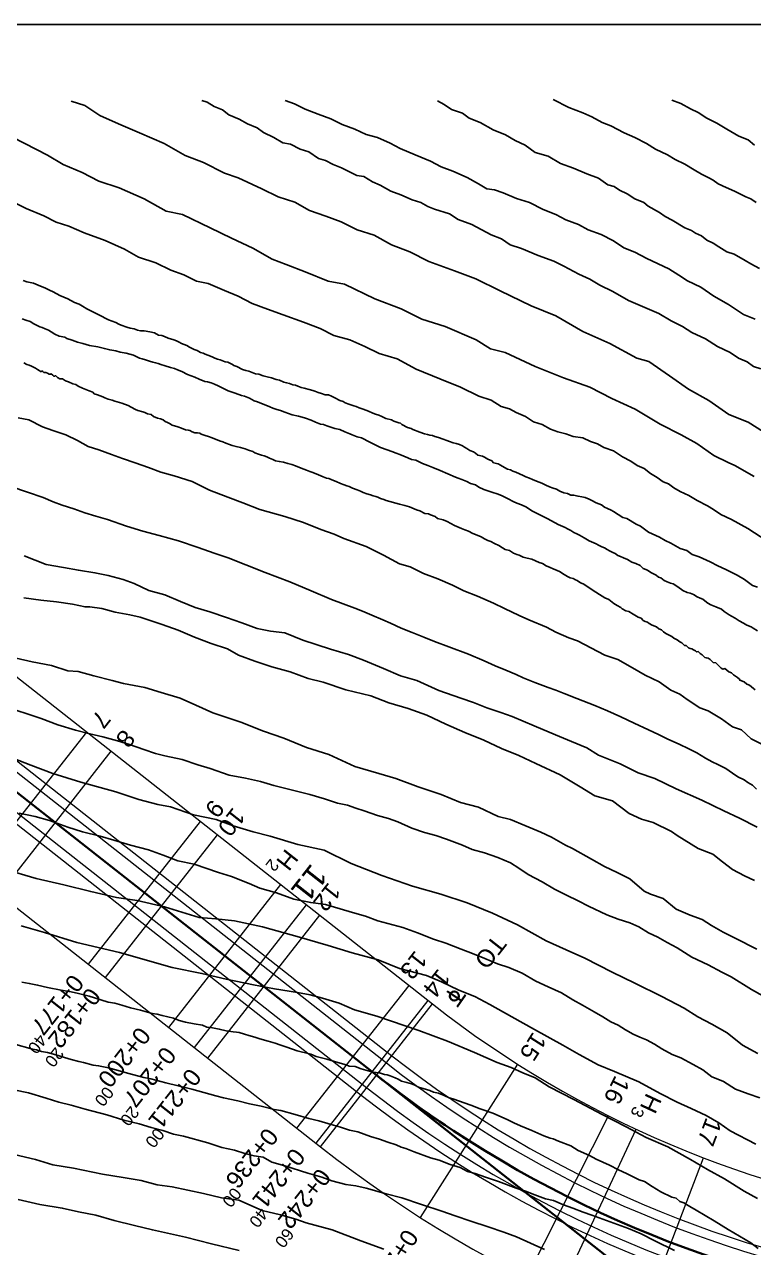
# Model space of a CAD drawing. Header units: millimetres. Extents: x 19067981 to 38137102, y 2652003 to 2652615.
# Drawn here: x 19068307.31 to 19068315.34, y 2652481.11 to 2652494.58 of the extents above; entities that cross this region are included whole.
import ezdxf

# ---------------------------------------------------------------- set-up
doc = ezdxf.new("R2010")
doc.units = ezdxf.units.MM
doc.layers.add('kurp', color=94, linetype='Continuous')
doc.styles.get("Standard").update_dxf_attribs({"font": 'arial.ttf'})

# ---------------------------------------------------------------- blocks, each defined once
blk = doc.blocks.new('tanjant orjin')
at = {"layer": 'kurp', "color": 0, "lineweight": 35, "ltscale": 0.2}
for p, q in [((19068229.977, 2652379.705), (19068230.137, 2652379.705)), ((19068230.057, 2652379.705), (19068230.057, 2652379.515))]:
    blk.add_line(p, q, dxfattribs=at)
blk.add_circle((19068230.057, 2652379.61), 0.05, dxfattribs=at)

msp = doc.modelspace()

# ---------------------------------------------------------------- linework, layer by layer
for points in [[(19068301.207, 2652494.584), (19068329.725, 2652494.584), (19068329.725, 2652474.371), (19068301.206, 2652474.371), (19068301.206, 2652494.584)], [(19068307.821, 2652493.739), (19068307.972, 2652493.691), (19068308.136, 2652493.581), (19068308.343, 2652493.491), (19068308.575, 2652493.39), (19068308.846, 2652493.271), (19068309.079, 2652493.139), (19068309.28, 2652493.063), (19068309.511, 2652492.946), (19068309.661, 2652492.896), (19068309.921, 2652492.773), (19068310.101, 2652492.687), (19068310.287, 2652492.626), (19068310.447, 2652492.536), (19068310.628, 2652492.472), (19068310.798, 2652492.411), (19068310.972, 2652492.322), (19068311.161, 2652492.264), (19068311.352, 2652492.156), (19068311.554, 2652492.08), (19068311.763, 2652491.973), (19068312.046, 2652491.869), (19068312.28, 2652491.783), (19068312.551, 2652491.65), (19068312.891, 2652491.483), (19068313.162, 2652491.374), (19068313.462, 2652491.202), (19068313.759, 2652491.071), (19068314.055, 2652490.91), (19068314.189, 2652490.87), (19068314.414, 2652490.714), (19068314.624, 2652490.567), (19068314.851, 2652490.442), (19068315.07, 2652490.289), (19068315.284, 2652490.205), (19068315.59, 2652490.009)], [(19068310.179, 2652493.746), (19068310.284, 2652493.711), (19068310.402, 2652493.65), (19068310.545, 2652493.596), (19068310.684, 2652493.543), (19068310.807, 2652493.482), (19068310.946, 2652493.432), (19068311.072, 2652493.373), (19068311.196, 2652493.339), (19068311.338, 2652493.277), (19068311.446, 2652493.216), (19068311.611, 2652493.149), (19068311.78, 2652493.079), (19068311.898, 2652493.014), (19068312.026, 2652492.969), (19068312.184, 2652492.9), (19068312.311, 2652492.828), (19068312.404, 2652492.775), (19068312.487, 2652492.762), (19068312.581, 2652492.731), (19068312.731, 2652492.668), (19068312.873, 2652492.624), (19068313.024, 2652492.545), (19068313.164, 2652492.492), (19068313.275, 2652492.433), (19068313.411, 2652492.379), (19068313.518, 2652492.321), (19068313.663, 2652492.27), (19068313.799, 2652492.199), (19068313.911, 2652492.125), (19068314.034, 2652492.077), (19068314.166, 2652492.007), (19068314.409, 2652491.894), (19068314.518, 2652491.822), (19068314.614, 2652491.76), (19068314.76, 2652491.69), (19068314.903, 2652491.59), (19068315.067, 2652491.498), (19068315.23, 2652491.389), (19068315.361, 2652491.336)], [(19068311.858, 2652493.743), (19068311.933, 2652493.704), (19068312.012, 2652493.648), (19068312.136, 2652493.607), (19068312.209, 2652493.553), (19068312.328, 2652493.505), (19068312.472, 2652493.422), (19068312.61, 2652493.367), (19068312.714, 2652493.307), (19068312.826, 2652493.254), (19068312.936, 2652493.174), (19068313.077, 2652493.133), (19068313.216, 2652493.054), (19068313.358, 2652493.002), (19068313.504, 2652492.937), (19068313.635, 2652492.89), (19068313.736, 2652492.819), (19068313.807, 2652492.8), (19068313.865, 2652492.758), (19068313.95, 2652492.718), (19068314.032, 2652492.665), (19068314.132, 2652492.624), (19068314.181, 2652492.583), (19068314.307, 2652492.511), (19068314.367, 2652492.468), (19068314.446, 2652492.429), (19068314.586, 2652492.342), (19068314.657, 2652492.315), (19068314.701, 2652492.284), (19068314.769, 2652492.255), (19068314.827, 2652492.208), (19068314.898, 2652492.176), (19068314.96, 2652492.136), (19068315.047, 2652492.08), (19068315.127, 2652492.053), (19068315.251, 2652491.983), (19068315.313, 2652491.948), (19068315.408, 2652491.895)], [(19068313.134, 2652493.757), (19068313.305, 2652493.671), (19068313.459, 2652493.611), (19068313.558, 2652493.566), (19068313.675, 2652493.505), (19068313.768, 2652493.469), (19068313.916, 2652493.392), (19068314.033, 2652493.339), (19068314.161, 2652493.271), (19068314.26, 2652493.209), (19068314.394, 2652493.149), (19068314.478, 2652493.098), (19068314.585, 2652493.045), (19068314.687, 2652492.984), (19068314.768, 2652492.936), (19068314.85, 2652492.896), (19068314.898, 2652492.869), (19068314.953, 2652492.83), (19068315.039, 2652492.787), (19068315.131, 2652492.749), (19068315.257, 2652492.684), (19068315.311, 2652492.663), (19068315.372, 2652492.624)], [(19068314.443, 2652493.749), (19068314.54, 2652493.714), (19068314.646, 2652493.653), (19068314.73, 2652493.615), (19068314.829, 2652493.553), (19068314.939, 2652493.497), (19068315.049, 2652493.43), (19068315.179, 2652493.352), (19068315.281, 2652493.313), (19068315.352, 2652493.256)], [(19068307.159, 2652493.349), (19068307.312, 2652493.271), (19068307.56, 2652493.144), (19068307.732, 2652493.042), (19068307.943, 2652492.954), (19068308.128, 2652492.857), (19068308.35, 2652492.785), (19068308.627, 2652492.663), (19068308.868, 2652492.529), (19068309.049, 2652492.49), (19068309.354, 2652492.343), (19068309.587, 2652492.231), (19068309.822, 2652492.118), (19068310.035, 2652492), (19068310.192, 2652491.939), (19068310.399, 2652491.858), (19068310.655, 2652491.758), (19068310.834, 2652491.722), (19068311.169, 2652491.56), (19068311.46, 2652491.452), (19068311.686, 2652491.339), (19068311.942, 2652491.258), (19068312.284, 2652491.11), (19068312.444, 2652491.01), (19068312.604, 2652490.969), (19068312.936, 2652490.816), (19068313.249, 2652490.692), (19068313.538, 2652490.589), (19068313.78, 2652490.464), (19068314.039, 2652490.346), (19068314.313, 2652490.183), (19068314.543, 2652490.064), (19068314.717, 2652489.97), (19068314.903, 2652489.836), (19068315.063, 2652489.76), (19068315.134, 2652489.726), (19068315.349, 2652489.605)], [(19068307.076, 2652492.681), (19068307.326, 2652492.555), (19068307.52, 2652492.477), (19068307.655, 2652492.407), (19068307.795, 2652492.362), (19068307.965, 2652492.289), (19068308.195, 2652492.206), (19068308.409, 2652492.109), (19068308.564, 2652492.02), (19068308.755, 2652491.957), (19068308.921, 2652491.878), (19068309.064, 2652491.827), (19068309.203, 2652491.757), (19068309.33, 2652491.73), (19068309.513, 2652491.653), (19068309.661, 2652491.591), (19068309.818, 2652491.511), (19068309.986, 2652491.449), (19068310.157, 2652491.386), (19068310.382, 2652491.303), (19068310.564, 2652491.236), (19068310.716, 2652491.158), (19068310.891, 2652491.111), (19068311.057, 2652491.035), (19068311.217, 2652490.961), (19068311.413, 2652490.9), (19068311.625, 2652490.787), (19068311.886, 2652490.681), (19068312.114, 2652490.589), (19068312.313, 2652490.49), (19068312.45, 2652490.446), (19068312.56, 2652490.375), (19068312.651, 2652490.351), (19068312.727, 2652490.31), (19068312.828, 2652490.267), (19068312.917, 2652490.207), (19068313.011, 2652490.176), (19068313.103, 2652490.127), (19068313.186, 2652490.095), (19068313.273, 2652490.075), (19068313.355, 2652490.045), (19068313.459, 2652490.029), (19068313.545, 2652489.99), (19068313.623, 2652489.965), (19068313.692, 2652489.924), (19068313.8, 2652489.888), (19068313.899, 2652489.822), (19068313.989, 2652489.773), (19068314.061, 2652489.726), (19068314.135, 2652489.693), (19068314.205, 2652489.638), (19068314.278, 2652489.594), (19068314.346, 2652489.545), (19068314.405, 2652489.525), (19068314.462, 2652489.479), (19068314.534, 2652489.44), (19068314.629, 2652489.397), (19068314.72, 2652489.341), (19068314.833, 2652489.281), (19068314.9, 2652489.242), (19068314.982, 2652489.186), (19068315.1, 2652489.132), (19068315.28, 2652489.031), (19068315.487, 2652488.895)], [(19068307.292, 2652491.762), (19068307.332, 2652491.749), (19068307.405, 2652491.733), (19068307.484, 2652491.702), (19068307.53, 2652491.684), (19068307.583, 2652491.656), (19068307.622, 2652491.64), (19068307.698, 2652491.598), (19068307.785, 2652491.563), (19068307.857, 2652491.521), (19068307.911, 2652491.502), (19068307.947, 2652491.48), (19068307.995, 2652491.451), (19068308.083, 2652491.408), (19068308.126, 2652491.386), (19068308.234, 2652491.332), (19068308.272, 2652491.314), (19068308.313, 2652491.301), (19068308.347, 2652491.284), (19068308.372, 2652491.271), (19068308.436, 2652491.248), (19068308.472, 2652491.239), (19068308.514, 2652491.23), (19068308.552, 2652491.216), (19068308.584, 2652491.211), (19068308.627, 2652491.209), (19068308.689, 2652491.197), (19068308.739, 2652491.187), (19068308.783, 2652491.162), (19068308.822, 2652491.158), (19068308.851, 2652491.147), (19068308.891, 2652491.129), (19068308.953, 2652491.11), (19068308.984, 2652491.1), (19068309.01, 2652491.085), (19068309.038, 2652491.068), (19068309.097, 2652491.046), (19068309.125, 2652491.03), (19068309.149, 2652491.017), (19068309.177, 2652491.005), (19068309.21, 2652490.993), (19068309.247, 2652490.972), (19068309.278, 2652490.965), (19068309.3, 2652490.952), (19068309.356, 2652490.93), (19068309.382, 2652490.92), (19068309.404, 2652490.909), (19068309.435, 2652490.899), (19068309.464, 2652490.889), (19068309.52, 2652490.866), (19068309.548, 2652490.865), (19068309.569, 2652490.853), (19068309.6, 2652490.839), (19068309.614, 2652490.827), (19068309.647, 2652490.817), (19068309.71, 2652490.784), (19068309.746, 2652490.771), (19068309.778, 2652490.764), (19068309.816, 2652490.749), (19068309.852, 2652490.736), (19068309.89, 2652490.732), (19068309.939, 2652490.714), (19068309.982, 2652490.701), (19068310.03, 2652490.693), (19068310.081, 2652490.673), (19068310.116, 2652490.667), (19068310.166, 2652490.643), (19068310.195, 2652490.638), (19068310.227, 2652490.629), (19068310.265, 2652490.615), (19068310.292, 2652490.611), (19068310.321, 2652490.599), (19068310.357, 2652490.585), (19068310.391, 2652490.576), (19068310.445, 2652490.562), (19068310.483, 2652490.552), (19068310.507, 2652490.544), (19068310.544, 2652490.529), (19068310.579, 2652490.52), (19068310.622, 2652490.504), (19068310.659, 2652490.505), (19068310.689, 2652490.488), (19068310.729, 2652490.471), (19068310.782, 2652490.443), (19068310.819, 2652490.432), (19068310.842, 2652490.418), (19068310.88, 2652490.403), (19068310.936, 2652490.385), (19068310.963, 2652490.374), (19068310.997, 2652490.36), (19068311.038, 2652490.347), (19068311.069, 2652490.334), (19068311.098, 2652490.325), (19068311.146, 2652490.304), (19068311.174, 2652490.292), (19068311.212, 2652490.279), (19068311.244, 2652490.265), (19068311.29, 2652490.245), (19068311.353, 2652490.228), (19068311.377, 2652490.214), (19068311.409, 2652490.202), (19068311.434, 2652490.195), (19068311.45, 2652490.191), (19068311.467, 2652490.177), (19068311.528, 2652490.146), (19068311.568, 2652490.135), (19068311.586, 2652490.124), (19068311.616, 2652490.113), (19068311.636, 2652490.105), (19068311.663, 2652490.092), (19068311.715, 2652490.076), (19068311.749, 2652490.069), (19068311.773, 2652490.061), (19068311.805, 2652490.056), (19068311.83, 2652490.047), (19068311.87, 2652490.033), (19068311.923, 2652490.015), (19068311.961, 2652490), (19068311.991, 2652489.99), (19068312.032, 2652489.976), (19068312.064, 2652489.97), (19068312.102, 2652489.957), (19068312.134, 2652489.942), (19068312.157, 2652489.927), (19068312.182, 2652489.913), (19068312.214, 2652489.89), (19068312.256, 2652489.876), (19068312.278, 2652489.863), (19068312.305, 2652489.841), (19068312.355, 2652489.83), (19068312.377, 2652489.818), (19068312.412, 2652489.797), (19068312.458, 2652489.776), (19068312.477, 2652489.757), (19068312.526, 2652489.744), (19068312.553, 2652489.731), (19068312.57, 2652489.717), (19068312.63, 2652489.686), (19068312.663, 2652489.677), (19068312.689, 2652489.664), (19068312.722, 2652489.652), (19068312.763, 2652489.634), (19068312.804, 2652489.615), (19068312.834, 2652489.602), (19068312.873, 2652489.587), (19068312.906, 2652489.572), (19068312.949, 2652489.555), (19068312.981, 2652489.544), (19068313.01, 2652489.531), (19068313.051, 2652489.509), (19068313.094, 2652489.492), (19068313.133, 2652489.478), (19068313.17, 2652489.466), (19068313.206, 2652489.444), (19068313.251, 2652489.425), (19068313.293, 2652489.416), (19068313.328, 2652489.399), (19068313.358, 2652489.401), (19068313.408, 2652489.387), (19068313.45, 2652489.38), (19068313.488, 2652489.372), (19068313.531, 2652489.355), (19068313.559, 2652489.339), (19068313.608, 2652489.313), (19068313.666, 2652489.293), (19068313.698, 2652489.267), (19068313.731, 2652489.251), (19068313.773, 2652489.235), (19068313.799, 2652489.219), (19068313.901, 2652489.154), (19068313.946, 2652489.141), (19068314.05, 2652489.081), (19068314.097, 2652489.056), (19068314.186, 2652488.993), (19068314.307, 2652488.936), (19068314.369, 2652488.9), (19068314.432, 2652488.872), (19068314.535, 2652488.811), (19068314.607, 2652488.789), (19068314.666, 2652488.747), (19068314.744, 2652488.719), (19068314.863, 2652488.665), (19068314.948, 2652488.62), (19068315.035, 2652488.582), (19068315.16, 2652488.519), (19068315.241, 2652488.469), (19068315.332, 2652488.403), (19068315.386, 2652488.386)], [(19068307.3, 2652490.857), (19068307.333, 2652490.838), (19068307.359, 2652490.831), (19068307.386, 2652490.82), (19068307.428, 2652490.798), (19068307.452, 2652490.784), (19068307.467, 2652490.771), (19068307.49, 2652490.758), (19068307.499, 2652490.767), (19068307.509, 2652490.762), (19068307.521, 2652490.751), (19068307.541, 2652490.75), (19068307.561, 2652490.743), (19068307.578, 2652490.731), (19068307.592, 2652490.731), (19068307.601, 2652490.734), (19068307.618, 2652490.72), (19068307.63, 2652490.709), (19068307.64, 2652490.709), (19068307.647, 2652490.716), (19068307.669, 2652490.696), (19068307.697, 2652490.681), (19068307.725, 2652490.682), (19068307.759, 2652490.658), (19068307.793, 2652490.648), (19068307.841, 2652490.626), (19068307.872, 2652490.617), (19068307.9, 2652490.6), (19068307.947, 2652490.577), (19068308.021, 2652490.548), (19068308.059, 2652490.535), (19068308.076, 2652490.517), (19068308.113, 2652490.505), (19068308.14, 2652490.492), (19068308.169, 2652490.483), (19068308.194, 2652490.473), (19068308.23, 2652490.458), (19068308.272, 2652490.445), (19068308.304, 2652490.435), (19068308.378, 2652490.411), (19068308.448, 2652490.388), (19068308.481, 2652490.368), (19068308.531, 2652490.341), (19068308.556, 2652490.33), (19068308.61, 2652490.318), (19068308.635, 2652490.308), (19068308.663, 2652490.294), (19068308.702, 2652490.288), (19068308.73, 2652490.265), (19068308.772, 2652490.247), (19068308.806, 2652490.239), (19068308.835, 2652490.23), (19068308.859, 2652490.212), (19068308.882, 2652490.201), (19068308.905, 2652490.189), (19068308.936, 2652490.169), (19068308.996, 2652490.152), (19068309.036, 2652490.139), (19068309.08, 2652490.117), (19068309.111, 2652490.116), (19068309.128, 2652490.111), (19068309.156, 2652490.095), (19068309.183, 2652490.086), (19068309.215, 2652490.084), (19068309.238, 2652490.081), (19068309.253, 2652490.071), (19068309.298, 2652490.057), (19068309.334, 2652490.046), (19068309.375, 2652490.03), (19068309.457, 2652489.996), (19068309.494, 2652489.988), (19068309.527, 2652489.973), (19068309.565, 2652489.958), (19068309.594, 2652489.948), (19068309.639, 2652489.934), (19068309.687, 2652489.925), (19068309.739, 2652489.908), (19068309.777, 2652489.896), (19068309.822, 2652489.88), (19068309.847, 2652489.867), (19068309.886, 2652489.852), (19068309.918, 2652489.841), (19068309.948, 2652489.831), (19068309.978, 2652489.82), (19068310.006, 2652489.808), (19068310.044, 2652489.792), (19068310.072, 2652489.778), (19068310.114, 2652489.771), (19068310.163, 2652489.761), (19068310.21, 2652489.749), (19068310.252, 2652489.736), (19068310.295, 2652489.721), (19068310.339, 2652489.703), (19068310.386, 2652489.687), (19068310.415, 2652489.674), (19068310.451, 2652489.659), (19068310.473, 2652489.654), (19068310.503, 2652489.64), (19068310.547, 2652489.624), (19068310.6, 2652489.602), (19068310.635, 2652489.588), (19068310.661, 2652489.583), (19068310.711, 2652489.56), (19068310.742, 2652489.548), (19068310.791, 2652489.528), (19068310.829, 2652489.513), (19068310.861, 2652489.502), (19068310.884, 2652489.493), (19068310.923, 2652489.477), (19068310.972, 2652489.457), (19068311.009, 2652489.442), (19068311.041, 2652489.429), (19068311.081, 2652489.414), (19068311.122, 2652489.402), (19068311.149, 2652489.393), (19068311.18, 2652489.385), (19068311.203, 2652489.378), (19068311.232, 2652489.362), (19068311.266, 2652489.353), (19068311.293, 2652489.34), (19068311.333, 2652489.33), (19068311.398, 2652489.312), (19068311.44, 2652489.301), (19068311.5, 2652489.285), (19068311.549, 2652489.269), (19068311.626, 2652489.237), (19068311.663, 2652489.228), (19068311.719, 2652489.199), (19068311.758, 2652489.194), (19068311.783, 2652489.181), (19068311.832, 2652489.163), (19068311.858, 2652489.142), (19068311.921, 2652489.127), (19068311.965, 2652489.11), (19068312.005, 2652489.088), (19068312.046, 2652489.065), (19068312.122, 2652489.032), (19068312.159, 2652489.018), (19068312.202, 2652489.002), (19068312.25, 2652488.976), (19068312.297, 2652488.957), (19068312.341, 2652488.939), (19068312.377, 2652488.92), (19068312.415, 2652488.901), (19068312.447, 2652488.888), (19068312.488, 2652488.866), (19068312.533, 2652488.844), (19068312.576, 2652488.818), (19068312.603, 2652488.801), (19068312.651, 2652488.788), (19068312.697, 2652488.762), (19068312.732, 2652488.745), (19068312.758, 2652488.74), (19068312.802, 2652488.716), (19068312.846, 2652488.707), (19068312.897, 2652488.695), (19068312.98, 2652488.659), (19068313.016, 2652488.645), (19068313.057, 2652488.621), (19068313.102, 2652488.601), (19068313.132, 2652488.586), (19068313.177, 2652488.569), (19068313.202, 2652488.559), (19068313.256, 2652488.525), (19068313.293, 2652488.503), (19068313.32, 2652488.49), (19068313.353, 2652488.48), (19068313.378, 2652488.465), (19068313.398, 2652488.458), (19068313.436, 2652488.433), (19068313.466, 2652488.421), (19068313.493, 2652488.403), (19068313.553, 2652488.362), (19068313.605, 2652488.33), (19068313.644, 2652488.304), (19068313.702, 2652488.268), (19068313.746, 2652488.25), (19068313.802, 2652488.206), (19068313.84, 2652488.185), (19068313.879, 2652488.162), (19068313.893, 2652488.148), (19068313.936, 2652488.124), (19068313.967, 2652488.119), (19068314.014, 2652488.088), (19068314.072, 2652488.057), (19068314.102, 2652488.046), (19068314.126, 2652488.018), (19068314.148, 2652488.006), (19068314.173, 2652488), (19068314.193, 2652487.987), (19068314.223, 2652487.968), (19068314.274, 2652487.948), (19068314.297, 2652487.928), (19068314.327, 2652487.915), (19068314.351, 2652487.895), (19068314.377, 2652487.877), (19068314.441, 2652487.843), (19068314.462, 2652487.824), (19068314.499, 2652487.806), (19068314.529, 2652487.784), (19068314.551, 2652487.772), (19068314.581, 2652487.744), (19068314.601, 2652487.742), (19068314.625, 2652487.719), (19068314.642, 2652487.709), (19068314.661, 2652487.705), (19068314.682, 2652487.695), (19068314.701, 2652487.685), (19068314.714, 2652487.672), (19068314.731, 2652487.676), (19068314.752, 2652487.657), (19068314.775, 2652487.641), (19068314.806, 2652487.61), (19068314.822, 2652487.607), (19068314.843, 2652487.604), (19068314.863, 2652487.589), (19068314.88, 2652487.574), (19068314.898, 2652487.556), (19068314.928, 2652487.551), (19068314.946, 2652487.533), (19068314.966, 2652487.511), (19068314.984, 2652487.494), (19068315.005, 2652487.484), (19068315.026, 2652487.489), (19068315.068, 2652487.455), (19068315.098, 2652487.443), (19068315.121, 2652487.421), (19068315.144, 2652487.405), (19068315.167, 2652487.389), (19068315.186, 2652487.372), (19068315.192, 2652487.361), (19068315.237, 2652487.342), (19068315.268, 2652487.317), (19068315.297, 2652487.306), (19068315.321, 2652487.287), (19068315.342, 2652487.271), (19068315.36, 2652487.254)], [(19068307.236, 2652490.251), (19068307.353, 2652490.229), (19068307.506, 2652490.152), (19068307.621, 2652490.112), (19068307.764, 2652490.062), (19068307.892, 2652490.003), (19068308.008, 2652489.934), (19068308.128, 2652489.897), (19068308.266, 2652489.846), (19068308.386, 2652489.803), (19068308.525, 2652489.756), (19068308.674, 2652489.705), (19068308.809, 2652489.653), (19068308.958, 2652489.611), (19068309.156, 2652489.55), (19068309.347, 2652489.454), (19068309.549, 2652489.376), (19068309.713, 2652489.315), (19068309.902, 2652489.242), (19068310.178, 2652489.164), (19068310.383, 2652489.098), (19068310.572, 2652489.022), (19068310.719, 2652488.971), (19068310.825, 2652488.923), (19068311.074, 2652488.832), (19068311.262, 2652488.737), (19068311.439, 2652488.644), (19068311.556, 2652488.609), (19068311.703, 2652488.536), (19068311.864, 2652488.478), (19068312.023, 2652488.408), (19068312.15, 2652488.345), (19068312.3, 2652488.285), (19068312.475, 2652488.208), (19068312.599, 2652488.152), (19068312.76, 2652488.075), (19068312.866, 2652488.025), (19068313.061, 2652487.947), (19068313.164, 2652487.892), (19068313.306, 2652487.829), (19068313.4, 2652487.793), (19068313.702, 2652487.635), (19068313.845, 2652487.588), (19068314.009, 2652487.499), (19068314.148, 2652487.417), (19068314.301, 2652487.343), (19068314.43, 2652487.25), (19068314.528, 2652487.208), (19068314.612, 2652487.147), (19068314.75, 2652487.056), (19068314.842, 2652487.024), (19068314.989, 2652486.936), (19068315.109, 2652486.849), (19068315.209, 2652486.814), (19068315.316, 2652486.716), (19068315.435, 2652486.655)], [(19068307.157, 2652489.494), (19068307.339, 2652489.431), (19068307.511, 2652489.373), (19068307.624, 2652489.327), (19068307.724, 2652489.289), (19068307.851, 2652489.248), (19068307.973, 2652489.206), (19068308.095, 2652489.168), (19068308.223, 2652489.13), (19068308.433, 2652489.056), (19068308.61, 2652489.003), (19068308.793, 2652488.956), (19068309.003, 2652488.898), (19068309.22, 2652488.824), (19068309.399, 2652488.762), (19068309.551, 2652488.709), (19068309.748, 2652488.63), (19068309.959, 2652488.547), (19068310.232, 2652488.446), (19068310.468, 2652488.345), (19068310.691, 2652488.25), (19068310.946, 2652488.154), (19068311.032, 2652488.121), (19068311.134, 2652488.076), (19068311.258, 2652488.026), (19068311.342, 2652487.989), (19068311.457, 2652487.935), (19068311.581, 2652487.886), (19068311.708, 2652487.836), (19068311.825, 2652487.788), (19068311.982, 2652487.729), (19068312.199, 2652487.648), (19068312.372, 2652487.575), (19068312.495, 2652487.52), (19068312.611, 2652487.47), (19068312.724, 2652487.425), (19068312.803, 2652487.387), (19068312.93, 2652487.336), (19068313.077, 2652487.282), (19068313.162, 2652487.253), (19068313.256, 2652487.214), (19068313.394, 2652487.16), (19068313.593, 2652487.083), (19068313.733, 2652487.023), (19068313.878, 2652486.959), (19068314.028, 2652486.888), (19068314.185, 2652486.814), (19068314.293, 2652486.762), (19068314.396, 2652486.713), (19068314.521, 2652486.657), (19068314.629, 2652486.606), (19068314.718, 2652486.561), (19068314.812, 2652486.501), (19068314.885, 2652486.463), (19068314.949, 2652486.432), (19068315.036, 2652486.387), (19068315.111, 2652486.338), (19068315.168, 2652486.298), (19068315.237, 2652486.262), (19068315.28, 2652486.233), (19068315.329, 2652486.205), (19068315.376, 2652486.162)], [(19068307.305, 2652488.732), (19068307.544, 2652488.637), (19068307.736, 2652488.603), (19068307.901, 2652488.573), (19068308.083, 2652488.544), (19068308.229, 2652488.514), (19068308.395, 2652488.47), (19068308.517, 2652488.427), (19068308.678, 2652488.348), (19068308.853, 2652488.3), (19068309.025, 2652488.229), (19068309.188, 2652488.162), (19068309.348, 2652488.115), (19068309.535, 2652488.05), (19068309.704, 2652487.993), (19068309.87, 2652487.929), (19068310.018, 2652487.903), (19068310.175, 2652487.881), (19068310.373, 2652487.801), (19068310.678, 2652487.703), (19068310.878, 2652487.643), (19068311.043, 2652487.582), (19068311.263, 2652487.49), (19068311.452, 2652487.408), (19068311.631, 2652487.358), (19068311.875, 2652487.247), (19068312.116, 2652487.165), (19068312.256, 2652487.116), (19068312.404, 2652487.057), (19068312.557, 2652487.004), (19068312.682, 2652486.96), (19068312.926, 2652486.86), (19068313.161, 2652486.761), (19068313.335, 2652486.686), (19068313.503, 2652486.617), (19068313.634, 2652486.537), (19068313.872, 2652486.439), (19068314.072, 2652486.339), (19068314.255, 2652486.28), (19068314.491, 2652486.163), (19068314.773, 2652486.039), (19068315.016, 2652485.924), (19068315.189, 2652485.84), (19068315.383, 2652485.742)], [(19068307.217, 2652487.605), (19068307.39, 2652487.565), (19068307.605, 2652487.524), (19068307.786, 2652487.466), (19068307.898, 2652487.458), (19068308.071, 2652487.408), (19068308.274, 2652487.358), (19068308.398, 2652487.324), (19068308.633, 2652487.279), (19068308.813, 2652487.225), (19068309.024, 2652487.163), (19068309.197, 2652487.085), (19068309.382, 2652487), (19068309.69, 2652486.899), (19068309.94, 2652486.801), (19068310.167, 2652486.722), (19068310.416, 2652486.62), (19068310.663, 2652486.544), (19068310.948, 2652486.411), (19068311.213, 2652486.334), (19068311.401, 2652486.278), (19068311.645, 2652486.186), (19068311.898, 2652486.103), (19068312.111, 2652486.015), (19068312.312, 2652485.961), (19068312.528, 2652485.858), (19068312.664, 2652485.828), (19068312.821, 2652485.759), (19068312.996, 2652485.689), (19068313.116, 2652485.631), (19068313.271, 2652485.543), (19068313.347, 2652485.507), (19068313.557, 2652485.389), (19068313.7, 2652485.309), (19068313.838, 2652485.243), (19068313.979, 2652485.172), (19068314.136, 2652485.038), (19068314.206, 2652485.006), (19068314.346, 2652484.956), (19068314.488, 2652484.838), (19068314.643, 2652484.772), (19068314.774, 2652484.724), (19068314.878, 2652484.659), (19068315.007, 2652484.587), (19068315.139, 2652484.521), (19068315.379, 2652484.4)], [(19068307.176, 2652487.041), (19068307.313, 2652486.998), (19068307.49, 2652486.939), (19068307.676, 2652486.87), (19068307.868, 2652486.812), (19068308.028, 2652486.772), (19068308.171, 2652486.736), (19068308.332, 2652486.694), (19068308.466, 2652486.654), (19068308.624, 2652486.597), (19068308.752, 2652486.554), (19068308.855, 2652486.529), (19068309.043, 2652486.487), (19068309.217, 2652486.43), (19068309.353, 2652486.388), (19068309.561, 2652486.315), (19068309.744, 2652486.281), (19068309.909, 2652486.246), (19068310.054, 2652486.203), (19068310.305, 2652486.137), (19068310.452, 2652486.101), (19068310.613, 2652486.054), (19068310.755, 2652486.005), (19068310.866, 2652485.985), (19068310.957, 2652485.953), (19068311.05, 2652485.924), (19068311.197, 2652485.87), (19068311.318, 2652485.836), (19068311.42, 2652485.801), (19068311.576, 2652485.731), (19068311.714, 2652485.684), (19068311.841, 2652485.652), (19068311.957, 2652485.609), (19068312.133, 2652485.544), (19068312.24, 2652485.496), (19068312.377, 2652485.46), (19068312.522, 2652485.41), (19068312.662, 2652485.349), (19068312.756, 2652485.292), (19068312.858, 2652485.22), (19068313.014, 2652485.14), (19068313.147, 2652485.061), (19068313.279, 2652484.995), (19068313.409, 2652484.931), (19068313.522, 2652484.872), (19068313.726, 2652484.775), (19068313.851, 2652484.73), (19068313.979, 2652484.688), (19068314.077, 2652484.646), (19068314.183, 2652484.58), (19068314.288, 2652484.529), (19068314.389, 2652484.471), (19068314.5, 2652484.414), (19068314.661, 2652484.309), (19068314.843, 2652484.226), (19068314.993, 2652484.146), (19068315.094, 2652484.093), (19068315.32, 2652483.953), (19068315.445, 2652483.886)], [(19068307.094, 2652486.537), (19068307.377, 2652486.425), (19068307.621, 2652486.335), (19068307.928, 2652486.237), (19068308.313, 2652486.131), (19068308.568, 2652486.048), (19068308.777, 2652485.992), (19068308.917, 2652485.968), (19068309.168, 2652485.877), (19068309.42, 2652485.828), (19068309.605, 2652485.758), (19068309.828, 2652485.692), (19068310.016, 2652485.643), (19068310.32, 2652485.552), (19068310.609, 2652485.49), (19068310.909, 2652485.343), (19068311.245, 2652485.209), (19068311.584, 2652485.094), (19068311.894, 2652485.004), (19068312.184, 2652484.909), (19068312.466, 2652484.795), (19068312.742, 2652484.666), (19068313.056, 2652484.491), (19068313.278, 2652484.392), (19068313.484, 2652484.298), (19068313.784, 2652484.145), (19068314.035, 2652484.023), (19068314.331, 2652483.877), (19068314.579, 2652483.748), (19068314.729, 2652483.654), (19068314.883, 2652483.573), (19068315.053, 2652483.476), (19068315.222, 2652483.34), (19068315.388, 2652483.251)], [(19068307.249, 2652485.898), (19068307.425, 2652485.858), (19068307.584, 2652485.815), (19068307.783, 2652485.741), (19068307.945, 2652485.692), (19068308.14, 2652485.644), (19068308.292, 2652485.6), (19068308.477, 2652485.544), (19068308.672, 2652485.491), (19068308.836, 2652485.433), (19068308.996, 2652485.373), (19068309.178, 2652485.336), (19068309.446, 2652485.242), (19068309.589, 2652485.198), (19068309.782, 2652485.123), (19068309.902, 2652485.07), (19068310.083, 2652485.019), (19068310.276, 2652484.948), (19068310.461, 2652484.911), (19068310.623, 2652484.89), (19068310.786, 2652484.843), (19068310.923, 2652484.803), (19068311.065, 2652484.761), (19068311.2, 2652484.71), (19068311.476, 2652484.637), (19068311.64, 2652484.58), (19068311.813, 2652484.509), (19068311.952, 2652484.463), (19068312.12, 2652484.399), (19068312.245, 2652484.351), (19068312.379, 2652484.295), (19068312.52, 2652484.237), (19068312.644, 2652484.197), (19068312.792, 2652484.134), (19068312.942, 2652484.047), (19068313.077, 2652483.983), (19068313.226, 2652483.919), (19068313.35, 2652483.842), (19068313.457, 2652483.783), (19068313.584, 2652483.708), (19068313.682, 2652483.655), (19068313.769, 2652483.597), (19068313.849, 2652483.563), (19068313.932, 2652483.51), (19068314.015, 2652483.464), (19068314.089, 2652483.43), (19068314.163, 2652483.401), (19068314.25, 2652483.353), (19068314.333, 2652483.3), (19068314.446, 2652483.24), (19068314.539, 2652483.201), (19068314.677, 2652483.127), (19068314.783, 2652483.069), (19068314.881, 2652482.994), (19068314.947, 2652482.967), (19068315.012, 2652482.942), (19068315.144, 2652482.858), (19068315.281, 2652482.805), (19068315.41, 2652482.76)], [(19068307.269, 2652484.657), (19068307.527, 2652484.582), (19068307.885, 2652484.471), (19068308.355, 2652484.362), (19068308.935, 2652484.195), (19068309.262, 2652484.132), (19068309.531, 2652484.069), (19068309.831, 2652484.006), (19068310.063, 2652483.963), (19068310.315, 2652483.92), (19068310.456, 2652483.895), (19068310.593, 2652483.857), (19068310.774, 2652483.803), (19068310.943, 2652483.729), (19068311.189, 2652483.66), (19068311.652, 2652483.501), (19068311.97, 2652483.384), (19068312.268, 2652483.261), (19068312.517, 2652483.15), (19068312.671, 2652483.095), (19068312.8, 2652483.038), (19068312.935, 2652482.981), (19068313.09, 2652482.881), (19068313.363, 2652482.742), (19068313.672, 2652482.579), (19068313.938, 2652482.442), (19068314.159, 2652482.324), (19068314.399, 2652482.221), (19068314.646, 2652482.081), (19068314.836, 2652481.973), (19068315.022, 2652481.87), (19068315.237, 2652481.733), (19068315.386, 2652481.653)], [(19068307.279, 2652484.036), (19068307.359, 2652484.021), (19068307.452, 2652484.002), (19068307.562, 2652483.978), (19068307.71, 2652483.948), (19068307.82, 2652483.93), (19068307.903, 2652483.909), (19068308.021, 2652483.88), (19068308.15, 2652483.84), (19068308.229, 2652483.816), (19068308.304, 2652483.803), (19068308.378, 2652483.781), (19068308.475, 2652483.754), (19068308.584, 2652483.728), (19068308.715, 2652483.69), (19068308.771, 2652483.683), (19068308.823, 2652483.667), (19068308.949, 2652483.637), (19068309.013, 2652483.612), (19068309.082, 2652483.596), (19068309.177, 2652483.577), (19068309.267, 2652483.56), (19068309.315, 2652483.538), (19068309.361, 2652483.535), (19068309.414, 2652483.525), (19068309.453, 2652483.519), (19068309.528, 2652483.499), (19068309.605, 2652483.489), (19068309.643, 2652483.483), (19068309.672, 2652483.479), (19068309.73, 2652483.463), (19068309.781, 2652483.448), (19068309.847, 2652483.429), (19068309.9, 2652483.412), (19068309.992, 2652483.386), (19068310.069, 2652483.363), (19068310.122, 2652483.346), (19068310.198, 2652483.32), (19068310.314, 2652483.279), (19068310.462, 2652483.242), (19068310.523, 2652483.216), (19068310.639, 2652483.188), (19068310.762, 2652483.149), (19068310.852, 2652483.126), (19068310.887, 2652483.111), (19068310.95, 2652483.105), (19068311.019, 2652483.08), (19068311.093, 2652483.058), (19068311.148, 2652483.044), (19068311.219, 2652483.035), (19068311.273, 2652483.017), (19068311.304, 2652483.014), (19068311.336, 2652483.005), (19068311.392, 2652482.982), (19068311.426, 2652482.965), (19068311.462, 2652482.943), (19068311.52, 2652482.93), (19068311.571, 2652482.917), (19068311.61, 2652482.899), (19068311.649, 2652482.879), (19068311.702, 2652482.864), (19068311.776, 2652482.84), (19068311.813, 2652482.825), (19068311.868, 2652482.811), (19068311.932, 2652482.787), (19068311.987, 2652482.76), (19068312.029, 2652482.751), (19068312.228, 2652482.682), (19068312.33, 2652482.64), (19068312.468, 2652482.591), (19068312.626, 2652482.521), (19068312.701, 2652482.484), (19068312.774, 2652482.452), (19068312.897, 2652482.402), (19068313.03, 2652482.343), (19068313.102, 2652482.317), (19068313.134, 2652482.308), (19068313.194, 2652482.284), (19068313.327, 2652482.231), (19068313.41, 2652482.181), (19068313.535, 2652482.125), (19068313.607, 2652482.087), (19068313.756, 2652482.019), (19068313.854, 2652481.968), (19068313.94, 2652481.926), (19068314.083, 2652481.857), (19068314.14, 2652481.838), (19068314.224, 2652481.786), (19068314.322, 2652481.727), (19068314.443, 2652481.666), (19068314.489, 2652481.655), (19068314.529, 2652481.62), (19068314.572, 2652481.603), (19068314.641, 2652481.565), (19068314.708, 2652481.522), (19068314.907, 2652481.407), (19068315.064, 2652481.312), (19068315.313, 2652481.162), (19068315.393, 2652481.103)], [(19068307.186, 2652483.356), (19068307.397, 2652483.296), (19068307.44, 2652483.29), (19068307.496, 2652483.272), (19068307.559, 2652483.259), (19068307.677, 2652483.228), (19068307.747, 2652483.205), (19068307.821, 2652483.185), (19068307.907, 2652483.163), (19068307.959, 2652483.15), (19068308.064, 2652483.119), (19068308.123, 2652483.115), (19068308.233, 2652483.09), (19068308.366, 2652483.053), (19068308.456, 2652483.029), (19068308.552, 2652483.003), (19068308.623, 2652482.986), (19068308.701, 2652482.969), (19068308.865, 2652482.925), (19068309.153, 2652482.856), (19068309.417, 2652482.783), (19068309.502, 2652482.761), (19068309.657, 2652482.728), (19068309.786, 2652482.696), (19068309.915, 2652482.668), (19068310.058, 2652482.633), (19068310.132, 2652482.62), (19068310.29, 2652482.578), (19068310.442, 2652482.532), (19068310.552, 2652482.508), (19068310.687, 2652482.466), (19068310.79, 2652482.438), (19068310.889, 2652482.403), (19068310.981, 2652482.385), (19068311.119, 2652482.336), (19068311.22, 2652482.305), (19068311.31, 2652482.272), (19068311.404, 2652482.244), (19068311.458, 2652482.217), (19068311.509, 2652482.204), (19068311.601, 2652482.166), (19068311.78, 2652482.101), (19068311.879, 2652482.076), (19068311.999, 2652482.028), (19068312.11, 2652481.993), (19068312.19, 2652481.951), (19068312.274, 2652481.927), (19068312.389, 2652481.886), (19068312.532, 2652481.838), (19068312.726, 2652481.767), (19068312.838, 2652481.729), (19068312.902, 2652481.704), (19068313.05, 2652481.649), (19068313.136, 2652481.63), (19068313.246, 2652481.581), (19068313.349, 2652481.546), (19068313.465, 2652481.502), (19068313.559, 2652481.468), (19068313.964, 2652481.32), (19068314.103, 2652481.264), (19068314.255, 2652481.186), (19068314.472, 2652481.08)], [(19068307.19, 2652482.848), (19068307.35, 2652482.817), (19068307.547, 2652482.757), (19068307.686, 2652482.712), (19068307.821, 2652482.682), (19068307.977, 2652482.637), (19068308.215, 2652482.573), (19068308.403, 2652482.516), (19068308.571, 2652482.473), (19068308.703, 2652482.436), (19068308.83, 2652482.4), (19068308.949, 2652482.36), (19068309.06, 2652482.34), (19068309.327, 2652482.267), (19068309.481, 2652482.213), (19068309.622, 2652482.185), (19068309.735, 2652482.149), (19068309.838, 2652482.122), (19068309.936, 2652482.106), (19068310.032, 2652482.052), (19068310.178, 2652482.013), (19068310.428, 2652481.933), (19068310.583, 2652481.886), (19068310.696, 2652481.845), (19068310.85, 2652481.806), (19068310.958, 2652481.79), (19068311.073, 2652481.765), (19068311.292, 2652481.704), (19068311.464, 2652481.658), (19068311.683, 2652481.586), (19068311.905, 2652481.514), (19068312.054, 2652481.461), (19068312.225, 2652481.401), (19068312.419, 2652481.341), (19068312.589, 2652481.281), (19068312.728, 2652481.23), (19068313.038, 2652481.09)], [(19068307.238, 2652481.641), (19068307.477, 2652481.587), (19068307.723, 2652481.547), (19068307.904, 2652481.507), (19068308.095, 2652481.467), (19068308.297, 2652481.411), (19068308.518, 2652481.355), (19068308.716, 2652481.306), (19068309.081, 2652481.226), (19068309.369, 2652481.154), (19068309.674, 2652481.079)]]:
    msp.add_lwpolyline(points)
at = {"color": 61}
for points in [[(19068309.26, 2652493.747), (19068309.32, 2652493.728), (19068309.397, 2652493.68), (19068309.488, 2652493.642), (19068309.56, 2652493.588), (19068309.674, 2652493.541), (19068309.766, 2652493.491), (19068309.87, 2652493.446), (19068309.942, 2652493.393), (19068310.056, 2652493.338), (19068310.153, 2652493.279), (19068310.238, 2652493.267), (19068310.347, 2652493.212), (19068310.441, 2652493.181), (19068310.549, 2652493.107), (19068310.623, 2652493.084), (19068310.708, 2652493.041), (19068310.801, 2652493.004), (19068310.97, 2652492.922), (19068311.048, 2652492.909), (19068311.141, 2652492.852), (19068311.227, 2652492.815), (19068311.346, 2652492.746), (19068311.456, 2652492.707), (19068311.578, 2652492.652), (19068311.674, 2652492.623), (19068311.753, 2652492.58), (19068311.825, 2652492.55), (19068311.992, 2652492.497), (19068312.088, 2652492.436), (19068312.238, 2652492.382), (19068312.452, 2652492.268), (19068312.563, 2652492.223), (19068312.661, 2652492.158), (19068312.784, 2652492.117), (19068312.969, 2652492.038), (19068313.14, 2652491.976), (19068313.253, 2652491.922), (19068313.416, 2652491.832), (19068313.536, 2652491.78), (19068313.647, 2652491.713), (19068313.793, 2652491.642), (19068313.965, 2652491.544), (19068314.145, 2652491.467), (19068314.298, 2652491.402), (19068314.435, 2652491.32), (19068314.558, 2652491.258), (19068314.661, 2652491.192), (19068314.812, 2652491.12), (19068314.945, 2652491.037), (19068315.084, 2652490.969), (19068315.178, 2652490.907), (19068315.273, 2652490.868), (19068315.34, 2652490.817), (19068315.424, 2652490.792)], [(19068315.385, 2652487.906), (19068315.339, 2652487.933), (19068315.315, 2652487.948), (19068315.268, 2652487.966), (19068315.231, 2652487.991), (19068315.184, 2652488.014), (19068315.139, 2652488.044), (19068315.099, 2652488.065), (19068315.075, 2652488.08), (19068315.02, 2652488.117), (19068314.989, 2652488.145), (19068314.927, 2652488.171), (19068314.873, 2652488.193), (19068314.838, 2652488.211), (19068314.805, 2652488.234), (19068314.782, 2652488.255), (19068314.753, 2652488.264), (19068314.722, 2652488.28), (19068314.679, 2652488.306), (19068314.642, 2652488.32), (19068314.612, 2652488.327), (19068314.563, 2652488.349), (19068314.506, 2652488.389), (19068314.455, 2652488.421), (19068314.428, 2652488.429), (19068314.391, 2652488.446), (19068314.356, 2652488.459), (19068314.319, 2652488.487), (19068314.293, 2652488.495), (19068314.267, 2652488.518), (19068314.209, 2652488.546), (19068314.175, 2652488.572), (19068314.126, 2652488.593), (19068314.107, 2652488.611), (19068314.091, 2652488.623), (19068314.044, 2652488.648), (19068314.001, 2652488.66), (19068313.952, 2652488.689), (19068313.91, 2652488.71), (19068313.874, 2652488.723), (19068313.845, 2652488.736), (19068313.818, 2652488.755), (19068313.792, 2652488.768), (19068313.756, 2652488.786), (19068313.73, 2652488.799), (19068313.698, 2652488.819), (19068313.671, 2652488.83), (19068313.634, 2652488.847), (19068313.606, 2652488.864), (19068313.557, 2652488.886), (19068313.53, 2652488.898), (19068313.476, 2652488.928), (19068313.424, 2652488.957), (19068313.395, 2652488.972), (19068313.363, 2652488.989), (19068313.327, 2652489.01), (19068313.293, 2652489.029), (19068313.267, 2652489.042), (19068313.188, 2652489.075), (19068313.074, 2652489.139), (19068312.9, 2652489.225), (19068312.84, 2652489.266), (19068312.786, 2652489.294), (19068312.734, 2652489.311), (19068312.693, 2652489.331), (19068312.636, 2652489.359), (19068312.564, 2652489.395), (19068312.515, 2652489.415), (19068312.467, 2652489.428), (19068312.425, 2652489.444), (19068312.37, 2652489.462), (19068312.316, 2652489.486), (19068312.276, 2652489.513), (19068312.223, 2652489.529), (19068312.182, 2652489.548), (19068312.126, 2652489.57), (19068312.086, 2652489.586), (19068312.057, 2652489.596), (19068311.971, 2652489.634), (19068311.89, 2652489.672), (19068311.806, 2652489.703), (19068311.752, 2652489.726), (19068311.695, 2652489.747), (19068311.62, 2652489.783), (19068311.574, 2652489.792), (19068311.533, 2652489.812), (19068311.488, 2652489.83), (19068311.442, 2652489.848), (19068311.405, 2652489.863), (19068311.356, 2652489.88), (19068311.305, 2652489.898), (19068311.229, 2652489.926), (19068311.186, 2652489.947), (19068311.083, 2652489.999), (19068311.049, 2652490.016), (19068311.021, 2652490.031), (19068310.972, 2652490.043), (19068310.92, 2652490.063), (19068310.894, 2652490.073), (19068310.837, 2652490.098), (19068310.784, 2652490.122), (19068310.729, 2652490.135), (19068310.639, 2652490.164), (19068310.601, 2652490.178), (19068310.568, 2652490.182), (19068310.516, 2652490.205), (19068310.467, 2652490.224), (19068310.404, 2652490.247), (19068310.367, 2652490.258), (19068310.326, 2652490.271), (19068310.257, 2652490.284), (19068310.177, 2652490.315), (19068310.129, 2652490.332), (19068310.087, 2652490.344), (19068310.045, 2652490.359), (19068310.012, 2652490.371), (19068309.875, 2652490.427), (19068309.839, 2652490.439), (19068309.786, 2652490.467), (19068309.73, 2652490.488), (19068309.698, 2652490.498), (19068309.628, 2652490.521), (19068309.551, 2652490.55), (19068309.441, 2652490.602), (19068309.4, 2652490.62), (19068309.365, 2652490.635), (19068309.325, 2652490.646), (19068309.295, 2652490.653), (19068309.231, 2652490.677), (19068309.183, 2652490.699), (19068309.144, 2652490.714), (19068309.105, 2652490.727), (19068309.041, 2652490.76), (19068308.994, 2652490.778), (19068308.959, 2652490.793), (19068308.917, 2652490.807), (19068308.857, 2652490.824), (19068308.811, 2652490.837), (19068308.781, 2652490.849), (19068308.751, 2652490.857), (19068308.72, 2652490.863), (19068308.684, 2652490.876), (19068308.641, 2652490.891), (19068308.604, 2652490.901), (19068308.575, 2652490.909), (19068308.507, 2652490.94), (19068308.426, 2652490.962), (19068308.362, 2652490.975), (19068308.315, 2652490.988), (19068308.246, 2652491), (19068308.187, 2652491.013), (19068308.116, 2652491.032), (19068308.024, 2652491.049), (19068307.949, 2652491.07), (19068307.893, 2652491.083), (19068307.831, 2652491.108), (19068307.775, 2652491.126), (19068307.752, 2652491.141), (19068307.69, 2652491.152), (19068307.642, 2652491.174), (19068307.602, 2652491.198), (19068307.573, 2652491.216), (19068307.533, 2652491.231), (19068307.501, 2652491.245), (19068307.475, 2652491.253), (19068307.41, 2652491.286), (19068307.37, 2652491.311), (19068307.32, 2652491.326), (19068307.28, 2652491.341)], [(19068307.301, 2652488.267), (19068307.486, 2652488.241), (19068307.659, 2652488.224), (19068307.835, 2652488.199), (19068307.975, 2652488.168), (19068308.026, 2652488.171), (19068308.159, 2652488.15), (19068308.305, 2652488.111), (19068308.468, 2652488.08), (19068308.583, 2652488.056), (19068308.826, 2652487.975), (19068308.999, 2652487.911), (19068309.182, 2652487.835), (19068309.365, 2652487.764), (19068309.546, 2652487.706), (19068309.666, 2652487.638), (19068309.844, 2652487.57), (19068310.032, 2652487.509), (19068310.235, 2652487.453), (19068310.433, 2652487.379), (19068310.599, 2652487.34), (19068310.847, 2652487.256), (19068311.123, 2652487.188), (19068311.323, 2652487.11), (19068311.536, 2652487.05), (19068311.741, 2652486.975), (19068311.949, 2652486.878), (19068312.159, 2652486.785), (19068312.37, 2652486.702), (19068312.563, 2652486.609), (19068312.754, 2652486.531), (19068312.944, 2652486.442), (19068313.209, 2652486.317), (19068313.431, 2652486.185), (19068313.593, 2652486.089), (19068313.788, 2652486.032), (19068313.971, 2652485.892), (19068314.107, 2652485.832), (19068314.236, 2652485.793), (19068314.436, 2652485.696), (19068314.502, 2652485.651), (19068314.733, 2652485.508), (19068314.895, 2652485.446), (19068315, 2652485.361), (19068315.111, 2652485.275), (19068315.243, 2652485.207), (19068315.352, 2652485.155)], [(19068307.088, 2652485.281), (19068307.434, 2652485.176), (19068307.739, 2652485.106), (19068308.038, 2652485.032), (19068308.321, 2652484.969), (19068308.548, 2652484.934), (19068308.85, 2652484.865), (19068309.232, 2652484.746), (19068309.417, 2652484.732), (19068309.623, 2652484.71), (19068309.929, 2652484.643), (19068310.337, 2652484.532), (19068310.653, 2652484.439), (19068310.917, 2652484.359), (19068311.205, 2652484.28), (19068311.439, 2652484.184), (19068311.737, 2652484.109), (19068311.902, 2652484.037), (19068312.095, 2652483.948), (19068312.272, 2652483.878), (19068312.436, 2652483.788), (19068312.679, 2652483.652), (19068312.929, 2652483.515), (19068313.24, 2652483.34), (19068313.42, 2652483.239), (19068313.631, 2652483.124), (19068313.808, 2652483.05), (19068314.078, 2652482.936), (19068314.312, 2652482.808), (19068314.502, 2652482.715), (19068314.654, 2652482.643), (19068314.821, 2652482.567), (19068314.958, 2652482.484), (19068315.083, 2652482.399), (19068315.369, 2652482.249)], [(19068307.194, 2652482.135), (19068307.43, 2652482.082), (19068307.619, 2652482.024), (19068307.846, 2652481.987), (19068308.167, 2652481.919), (19068308.396, 2652481.884), (19068308.592, 2652481.852), (19068308.771, 2652481.801), (19068308.936, 2652481.779), (19068309.28, 2652481.706), (19068309.477, 2652481.66), (19068309.668, 2652481.632), (19068309.926, 2652481.521), (19068310.128, 2652481.471), (19068310.296, 2652481.425), (19068310.41, 2652481.384), (19068310.699, 2652481.306), (19068311.013, 2652481.185), (19068311.269, 2652481.095)]]:
    msp.add_lwpolyline(points, dxfattribs=at)
at = {"color": 2, "lineweight": 35}
for points in [[(19068301.653, 2652490.502), (19068311.187, 2652483.009)], [(19068311.187, 2652483.009), (19068317.099, 2652478.362)]]:
    msp.add_lwpolyline(points, dxfattribs=at)
at = {"color": 0, "lineweight": 25}
msp.add_point((19068311.586, 2652482.708), dxfattribs=at)
at = {"layer": 'kurp', "color": 4, "lineweight": 5}
for p, q in [((19068306.758, 2652485.218), (19068307.994, 2652486.79)), ((19068307.028, 2652485.006), (19068308.264, 2652486.578)), ((19068308.011, 2652484.233), (19068309.247, 2652485.806)), ((19068308.198, 2652484.086), (19068309.433, 2652485.659)), ((19068308.897, 2652483.536), (19068310.133, 2652485.109)), ((19068309.18, 2652483.314), (19068310.416, 2652484.886)), ((19068309.327, 2652483.199), (19068310.562, 2652484.772)), ((19068310.309, 2652482.427), (19068311.545, 2652483.999)), ((19068310.568, 2652482.223), (19068311.805, 2652483.795)), ((19068310.568, 2652482.223), (19068311.805, 2652483.795)), ((19068311.67, 2652481.443), (19068312.743, 2652483.131)), ((19068311.67, 2652481.443), (19068312.743, 2652483.131)), ((19068312.842, 2652480.778), (19068313.742, 2652482.564)), ((19068313.202, 2652480.603), (19068314.048, 2652482.416)), ((19068314.076, 2652480.232), (19068314.792, 2652482.1))]:
    msp.add_line(p, q, dxfattribs=at)
at = {"layer": 'kurp', "color": 5, "lineweight": 0}
for points in [[(19068302.271, 2652491.288), (19068311.805, 2652483.795, 0.269039), (19068323.232, 2652482.179), (19068326.091, 2652483.338)], [(19068301.035, 2652489.716), (19068310.569, 2652482.222, 0.269039), (19068323.983, 2652480.325), (19068326.842, 2652481.485)]]:
    msp.add_lwpolyline(points, format="xyb", dxfattribs=at)
at = {"layer": 'kurp', "lineweight": 0}
for points in [[(19068301.823, 2652490.718), (19068311.357, 2652483.225, 0.269039), (19068323.504, 2652481.507), (19068326.363, 2652482.666)], [(19068301.761, 2652490.639), (19068311.295, 2652483.146, 0.269039), (19068323.542, 2652481.414), (19068326.401, 2652482.574)], [(19068301.545, 2652490.364), (19068311.079, 2652482.871, 0.269039), (19068323.673, 2652481.09), (19068326.532, 2652482.249)], [(19068301.483, 2652490.286), (19068311.017, 2652482.792, 0.269039), (19068323.711, 2652480.997), (19068326.57, 2652482.157)]]:
    msp.add_lwpolyline(points, format="xyb", dxfattribs=at)
at = {"layer": 'kurp', "color": 4, "lineweight": 5}
msp.add_lwpolyline([(19068310.521, 2652482.26), (19068311.757, 2652483.833)], dxfattribs=at)
at = {"layer": 'kurp', "lineweight": 35}
for centre, radius, start, end in [((19068318.911, 2652492.837), 12.5, 231.8345, 237.562), ((19068318.912, 2652492.839), 12.502, 231.8367, 292.0628)]:
    msp.add_arc(centre, radius, start, end, dxfattribs=at)

# ---------------------------------------------------------------- block references
at = {"layer": 'kurp', "color": 0, "lineweight": 35, "ltscale": 0.2, "rotation": 235.6316815085428}
msp.add_blockref('tanjant orjin', (27643188.954, 19889188.935), dxfattribs=at)
msp.add_blockref('tanjant orjin', (27643188.954, 19889188.935), dxfattribs=at)

# ---------------------------------------------------------------- texts
at = {"layer": 'kurp', "color": 0, "lineweight": 0, "ltscale": 0.2, "attachment_point": 5}
for s, insert, char_height, rotation in [('\\A1;7', (19068308.15, 2652486.929), 0.19, 231.836), ('\\A1;8', (19068308.42, 2652486.717), 0.19, 231.836), ('\\A1;9', (19068309.403, 2652485.945), 0.19, 231.836), ('\\A1;10', (19068309.59, 2652485.798), 0.19, 231.836), ('\\A1;H{\\H0.7x;\\S^ 2;}', (19068310.147, 2652485.36), 0.19, 231.836), ('\\A1;11', (19068310.448, 2652485.124), 0.25, 231.836), ('\\A1;12', (19068310.643, 2652484.97), 0.19, 231.836), ('\\A1;TO', (19068312.442, 2652484.366), 0.19, 231.836), ('\\A1;13', (19068311.596, 2652484.221), 0.19, 231.836), ('\\A1;14', (19068311.852, 2652484.02), 0.19, 231.836), ('\\A1;0+177{\\H0.7x;\\S40^ ;}', (19068307.632, 2652483.685), 0.19, 231.836), ('\\A1;0+182{\\H0.7x;\\S20^ ;}', (19068307.819, 2652483.538), 0.19, 231.836), ('\\A1;0+200{\\H0.7x;\\S00^ ;}', (19068308.368, 2652483.106), 0.19, 231.836), ('\\A1;15', (19068312.913, 2652483.323), 0.19, 237.5595), ('\\A1;15', (19068312.913, 2652483.323), 0.19, 237.5595), ('\\A1;0+207{\\H0.7x;\\S20^ ;}', (19068308.649, 2652482.89), 0.19, 231.836), ('\\A1;0+211{\\H0.7x;\\S00^ ;}', (19068308.926, 2652482.65), 0.19, 231.836), ('\\A1;16', (19068313.836, 2652482.844), 0.19, 243.2845), ('\\A1;16', (19068313.836, 2652482.844), 0.19, 243.2845), ('\\A1;H{\\H0.7x;\\S^ 3;}', (19068314.159, 2652482.665), 0.19, 245.0644), ('\\A1;H{\\H0.7x;\\S^ 3;}', (19068314.159, 2652482.665), 0.19, 245.0644), ('\\A1;0+236{\\H0.7x;\\S00^ ;}', (19068309.775, 2652481.994), 0.19, 231.836), ('\\A1;0+241{\\H0.7x;\\S40^ ;}', (19068310.071, 2652481.771), 0.19, 231.836), ('\\A1;0+242{\\H0.7x;\\S60^ ;}', (19068310.354, 2652481.548), 0.19, 231.836), ('\\A1;0+242{\\H0.7x;\\S60^ ;}', (19068310.354, 2652481.548), 0.19, 231.836), ('\\A1;0+267{\\H0.7x;\\S60^ ;}', (19068311.351, 2652480.861), 0.19, 237.5595)]:
    msp.add_mtext(s, dxfattribs=dict(at, insert=insert, char_height=char_height, rotation=rotation))
at = {"layer": 'kurp', "color": 4, "lineweight": 0, "ltscale": 0.2, "insert": (19068314.857, 2652482.383), "char_height": 0.19, "attachment_point": 5, "rotation": 249.0095}
msp.add_mtext('\\A1;{\\C0;17}', dxfattribs=at)
msp.add_mtext('\\A1;{\\C0;17}', dxfattribs=at)

doc.saveas('drawing.dxf')
